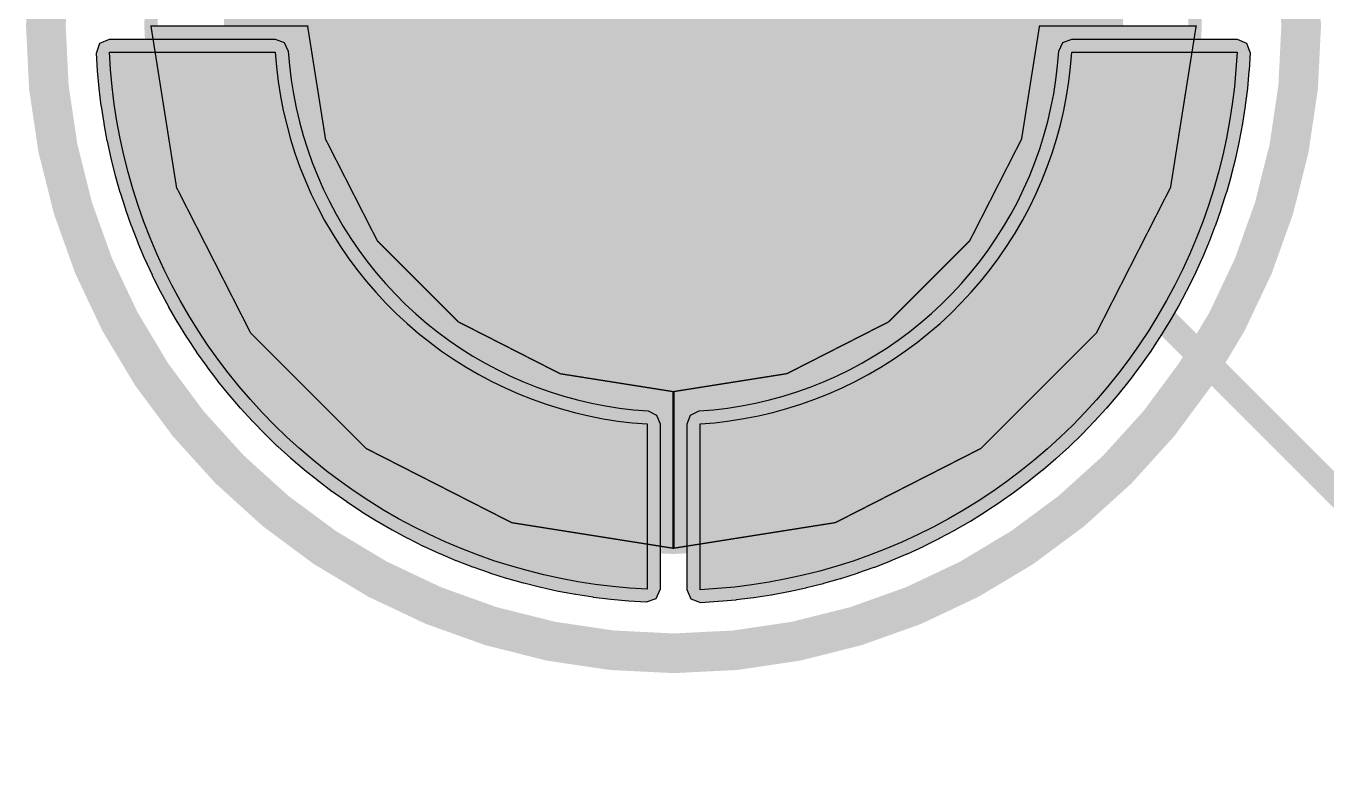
# Model space of a CAD drawing. Header units: millimetres. Extents: x -3 to 238, y -92 to 6.
# Drawn here: x 145.27 to 150.253, y -9.913 to -7.001 of the extents above; entities that cross this region are included whole.
import ezdxf

# ---------------------------------------------------------------- set-up
doc = ezdxf.new("R2010")
doc.units = ezdxf.units.MM
doc.header["$MEASUREMENT"] = 0
for name, color, linetype, true_color in [('Bottom-Layer', 7, 'Continuous', 0x0000ff), ('Bottom-Paste-Mask-Layer', 7, 'Continuous', 0x800000), ('Bottom-Silkscreen-Layer', 7, 'Continuous', 0x66cc33), ('Bottom-Solder-Mask-Layer', 7, 'Continuous', 0xaa00ff), ('Component-Shape-Layer', 7, 'Continuous', 0x00cccc), ('Document-Layer', 7, 'Continuous', 0xffffff), ('Multi-Layer', 7, 'Continuous', 0xc0c0c0), ('Pin-Soldering-Layer', 7, 'Continuous', 0xcc9999)]:
    doc.layers.add(name, color=color, linetype=linetype, true_color=true_color)

msp = doc.modelspace()

# ---------------------------------------------------------------- hatches: boundary and pattern name
at = {"layer": 'Bottom-Layer'}
for points in [[(147.6488, -8.5258), (147.6488, -9.1586), (147.5823, -9.1545), (147.5161, -9.1485), (147.4501, -9.1404), (147.3843, -9.1302), (147.3189, -9.118), (147.2539, -9.1039), (147.1894, -9.0877), (147.1254, -9.0695), (147.062, -9.0494), (146.9992, -9.0273), (146.9371, -9.0034), (146.8758, -8.9775), (146.8154, -8.9497), (146.7558, -8.9201), (146.6972, -8.8887), (146.6395, -8.8554), (146.5829, -8.8205), (146.5275, -8.7837), (146.4731, -8.7453), (146.42, -8.7053), (146.3682, -8.6636), (146.3176, -8.6203), (146.2684, -8.5756), (146.2206, -8.5293), (146.1743, -8.4815), (146.1294, -8.4324), (146.0861, -8.3819), (146.0444, -8.3301), (146.0043, -8.277), (145.9658, -8.2227), (145.929, -8.1672), (145.894, -8.1107), (145.8607, -8.0531), (145.8292, -7.9945), (145.7995, -7.935), (145.7717, -7.8745), (145.7457, -7.8133), (145.7217, -7.7512), (145.6996, -7.6885), (145.6794, -7.6251), (145.6612, -7.5611), (145.6449, -7.4966), (145.6307, -7.4316), (145.6184, -7.3662), (145.6082, -7.3005), (145.6, -7.2344), (145.5939, -7.1682), (145.5898, -7.1018), (146.2248, -7.1018), (146.2294, -7.158), (146.2361, -7.214), (146.2449, -7.2697), (146.2557, -7.3251), (146.2686, -7.38), (146.2835, -7.4344), (146.3004, -7.4882), (146.3192, -7.5414), (146.3401, -7.5938), (146.3628, -7.6454), (146.3875, -7.6962), (146.414, -7.7459), (146.4423, -7.7947), (146.4724, -7.8424), (146.5043, -7.8889), (146.5379, -7.9343), (146.5731, -7.9783), (146.6099, -8.021), (146.6483, -8.0624), (146.6882, -8.1023), (146.7295, -8.1407), (146.7722, -8.1775), (146.8163, -8.2127), (146.8616, -8.2463), (146.9082, -8.2781), (146.9559, -8.3082), (147.0046, -8.3366), (147.0544, -8.3631), (147.1052, -8.3877), (147.1568, -8.4105), (147.2092, -8.4313), (147.2623, -8.4502), (147.3162, -8.4671), (147.3706, -8.482), (147.4255, -8.4949), (147.4808, -8.5057), (147.5366, -8.5145), (147.5926, -8.5212)], [(149.2761, -7.1015), (149.9089, -7.1015), (149.9048, -7.168), (149.8988, -7.2342), (149.8906, -7.3002), (149.8805, -7.366), (149.8683, -7.4314), (149.8542, -7.4964), (149.838, -7.5609), (149.8198, -7.6249), (149.7997, -7.6884), (149.7776, -7.7511), (149.7536, -7.8132), (149.7278, -7.8745), (149.7, -7.9349), (149.6704, -7.9945), (149.6389, -8.0532), (149.6057, -8.1108), (149.5707, -8.1674), (149.534, -8.2228), (149.4956, -8.2772), (149.4556, -8.3303), (149.4139, -8.3822), (149.3706, -8.4327), (149.3258, -8.4819), (149.2795, -8.5297), (149.2318, -8.576), (149.1827, -8.6209), (149.1322, -8.6642), (149.0803, -8.7059), (149.0273, -8.746), (148.973, -8.7845), (148.9175, -8.8213), (148.861, -8.8563), (148.8034, -8.8896), (148.7448, -8.9211), (148.6852, -8.9508), (148.6248, -8.9786), (148.5636, -9.0046), (148.5015, -9.0286), (148.4388, -9.0507), (148.3754, -9.0709), (148.3114, -9.0891), (148.2469, -9.1054), (148.1819, -9.1196), (148.1165, -9.1319), (148.0508, -9.1421), (147.9847, -9.1503), (147.9185, -9.1564), (147.8521, -9.1605), (147.8521, -8.5255), (147.9083, -8.5209), (147.9643, -8.5142), (148.02, -8.5054), (148.0754, -8.4946), (148.1303, -8.4817), (148.1847, -8.4668), (148.2385, -8.45), (148.2916, -8.4311), (148.3441, -8.4103), (148.3957, -8.3875), (148.4464, -8.3628), (148.4962, -8.3363), (148.545, -8.308), (148.5927, -8.2779), (148.6392, -8.246), (148.6845, -8.2124), (148.7286, -8.1772), (148.7713, -8.1404), (148.8127, -8.102), (148.8526, -8.0621), (148.8909, -8.0208), (148.9278, -7.9781), (148.963, -7.934), (148.9965, -7.8887), (149.0284, -7.8421), (149.0585, -7.7945), (149.0869, -7.7457), (149.1134, -7.6959), (149.138, -7.6452), (149.1608, -7.5935), (149.1816, -7.5411), (149.2005, -7.488), (149.2174, -7.4342), (149.2323, -7.3797), (149.2451, -7.3248), (149.256, -7.2695), (149.2647, -7.2138), (149.2715, -7.1577)]]:
    msp.add_hatch(color=256, dxfattribs=at).paths.add_polyline_path(points)
at = {"layer": 'Bottom-Paste-Mask-Layer'}
for points in [[(147.6488, -8.5258), (147.6488, -9.1586), (147.5823, -9.1545), (147.5161, -9.1485), (147.4501, -9.1404), (147.3843, -9.1302), (147.3189, -9.118), (147.2539, -9.1039), (147.1894, -9.0877), (147.1254, -9.0695), (147.062, -9.0494), (146.9992, -9.0273), (146.9371, -9.0034), (146.8758, -8.9775), (146.8154, -8.9497), (146.7558, -8.9201), (146.6972, -8.8887), (146.6395, -8.8554), (146.5829, -8.8205), (146.5275, -8.7837), (146.4731, -8.7453), (146.42, -8.7053), (146.3682, -8.6636), (146.3176, -8.6203), (146.2684, -8.5756), (146.2206, -8.5293), (146.1743, -8.4815), (146.1294, -8.4324), (146.0861, -8.3819), (146.0444, -8.3301), (146.0043, -8.277), (145.9658, -8.2227), (145.929, -8.1672), (145.894, -8.1107), (145.8607, -8.0531), (145.8292, -7.9945), (145.7995, -7.935), (145.7717, -7.8745), (145.7457, -7.8133), (145.7217, -7.7512), (145.6996, -7.6885), (145.6794, -7.6251), (145.6612, -7.5611), (145.6449, -7.4966), (145.6307, -7.4316), (145.6184, -7.3662), (145.6082, -7.3005), (145.6, -7.2344), (145.5939, -7.1682), (145.5898, -7.1018), (146.2248, -7.1018), (146.2294, -7.158), (146.2361, -7.214), (146.2449, -7.2697), (146.2557, -7.3251), (146.2686, -7.38), (146.2835, -7.4344), (146.3004, -7.4882), (146.3192, -7.5414), (146.3401, -7.5938), (146.3628, -7.6454), (146.3875, -7.6962), (146.414, -7.7459), (146.4423, -7.7947), (146.4724, -7.8424), (146.5043, -7.8889), (146.5379, -7.9343), (146.5731, -7.9783), (146.6099, -8.021), (146.6483, -8.0624), (146.6882, -8.1023), (146.7295, -8.1407), (146.7722, -8.1775), (146.8163, -8.2127), (146.8616, -8.2463), (146.9082, -8.2781), (146.9559, -8.3082), (147.0046, -8.3366), (147.0544, -8.3631), (147.1052, -8.3877), (147.1568, -8.4105), (147.2092, -8.4313), (147.2623, -8.4502), (147.3162, -8.4671), (147.3706, -8.482), (147.4255, -8.4949), (147.4808, -8.5057), (147.5366, -8.5145), (147.5926, -8.5212)], [(149.2761, -7.1015), (149.9089, -7.1015), (149.9048, -7.168), (149.8988, -7.2342), (149.8906, -7.3002), (149.8805, -7.366), (149.8683, -7.4314), (149.8542, -7.4964), (149.838, -7.5609), (149.8198, -7.6249), (149.7997, -7.6884), (149.7776, -7.7511), (149.7536, -7.8132), (149.7278, -7.8745), (149.7, -7.9349), (149.6704, -7.9945), (149.6389, -8.0532), (149.6057, -8.1108), (149.5707, -8.1674), (149.534, -8.2228), (149.4956, -8.2772), (149.4556, -8.3303), (149.4139, -8.3822), (149.3706, -8.4327), (149.3258, -8.4819), (149.2795, -8.5297), (149.2318, -8.576), (149.1827, -8.6209), (149.1322, -8.6642), (149.0803, -8.7059), (149.0273, -8.746), (148.973, -8.7845), (148.9175, -8.8213), (148.861, -8.8563), (148.8034, -8.8896), (148.7448, -8.9211), (148.6852, -8.9508), (148.6248, -8.9786), (148.5636, -9.0046), (148.5015, -9.0286), (148.4388, -9.0507), (148.3754, -9.0709), (148.3114, -9.0891), (148.2469, -9.1054), (148.1819, -9.1196), (148.1165, -9.1319), (148.0508, -9.1421), (147.9847, -9.1503), (147.9185, -9.1564), (147.8521, -9.1605), (147.8521, -8.5255), (147.9083, -8.5209), (147.9643, -8.5142), (148.02, -8.5054), (148.0754, -8.4946), (148.1303, -8.4817), (148.1847, -8.4668), (148.2385, -8.45), (148.2916, -8.4311), (148.3441, -8.4103), (148.3957, -8.3875), (148.4464, -8.3628), (148.4962, -8.3363), (148.545, -8.308), (148.5927, -8.2779), (148.6392, -8.246), (148.6845, -8.2124), (148.7286, -8.1772), (148.7713, -8.1404), (148.8127, -8.102), (148.8526, -8.0621), (148.8909, -8.0208), (148.9278, -7.9781), (148.963, -7.934), (148.9965, -7.8887), (149.0284, -7.8421), (149.0585, -7.7945), (149.0869, -7.7457), (149.1134, -7.6959), (149.138, -7.6452), (149.1608, -7.5935), (149.1816, -7.5411), (149.2005, -7.488), (149.2174, -7.4342), (149.2323, -7.3797), (149.2451, -7.3248), (149.256, -7.2695), (149.2647, -7.2138), (149.2715, -7.1577)]]:
    msp.add_hatch(color=256, dxfattribs=at).paths.add_polyline_path(points)
at = {"layer": 'Bottom-Solder-Mask-Layer'}
for points in [[(147.5976, -8.4714), (147.6529, -8.476), (147.6855, -8.4919), (147.6988, -8.5258), (147.6988, -9.1586), (147.683, -9.195), (147.6457, -9.2085), (147.5793, -9.2045), (147.5786, -9.2044), (147.5778, -9.2043), (147.5115, -9.1983), (147.5108, -9.1982), (147.51, -9.1981), (147.444, -9.19), (147.4432, -9.1899), (147.4424, -9.1898), (147.3767, -9.1796), (147.376, -9.1795), (147.3752, -9.1794), (147.3098, -9.1672), (147.309, -9.1671), (147.3082, -9.1669), (147.2432, -9.1527), (147.2425, -9.1526), (147.2417, -9.1524), (147.1772, -9.1362), (147.1765, -9.136), (147.1757, -9.1358), (147.1117, -9.1176), (147.111, -9.1174), (147.1103, -9.1172), (147.0468, -9.0971), (147.0461, -9.0968), (147.0454, -9.0966), (146.9826, -9.0745), (146.9819, -9.0743), (146.9812, -9.074), (146.9191, -9.05), (146.9184, -9.0497), (146.9177, -9.0494), (146.8564, -9.0235), (146.8557, -9.0232), (146.855, -9.0229), (146.7945, -8.9952), (146.7938, -8.9948), (146.7931, -8.9945), (146.7335, -8.9649), (146.7329, -8.9645), (146.7322, -8.9642), (146.6735, -8.9327), (146.6729, -8.9324), (146.6722, -8.932), (146.6146, -8.8988), (146.6139, -8.8984), (146.6132, -8.898), (146.5566, -8.863), (146.556, -8.8626), (146.5553, -8.8622), (146.4999, -8.8254), (146.4992, -8.825), (146.4986, -8.8246), (146.4443, -8.7862), (146.4436, -8.7857), (146.443, -8.7852), (146.3899, -8.7452), (146.3893, -8.7447), (146.3887, -8.7442), (146.3368, -8.7026), (146.3362, -8.7021), (146.3356, -8.7016), (146.2851, -8.6583), (146.2845, -8.6578), (146.2839, -8.6573), (146.2347, -8.6125), (146.2342, -8.612), (146.2336, -8.6115), (146.1858, -8.5652), (146.1853, -8.5646), (146.1848, -8.5641), (146.1384, -8.5164), (146.1379, -8.5158), (146.1374, -8.5152), (146.0925, -8.4661), (146.092, -8.4655), (146.0915, -8.4649), (146.0482, -8.4144), (146.0477, -8.4138), (146.0472, -8.4132), (146.0055, -8.3614), (146.005, -8.3608), (146.0045, -8.3602), (145.9644, -8.3071), (145.9639, -8.3065), (145.9635, -8.3059), (145.925, -8.2516), (145.9246, -8.251), (145.9241, -8.2503), (145.8874, -8.1949), (145.8869, -8.1942), (145.8865, -8.1936), (145.8515, -8.1371), (145.8511, -8.1364), (145.8507, -8.1357), (145.8174, -8.0781), (145.817, -8.0774), (145.8167, -8.0768), (145.7852, -8.0182), (145.7848, -8.0175), (145.7845, -8.0168), (145.7548, -7.9573), (145.7544, -7.9566), (145.7541, -7.9559), (145.7263, -7.8954), (145.726, -7.8947), (145.7257, -7.894), (145.6997, -7.8328), (145.6994, -7.8321), (145.6991, -7.8313), (145.6751, -7.7693), (145.6748, -7.7686), (145.6745, -7.7678), (145.6524, -7.7051), (145.6522, -7.7044), (145.6519, -7.7037), (145.6317, -7.6403), (145.6315, -7.6395), (145.6313, -7.6388), (145.6131, -7.5748), (145.6129, -7.5741), (145.6127, -7.5733), (145.5964, -7.5088), (145.5962, -7.5081), (145.5961, -7.5073), (145.5818, -7.4423), (145.5817, -7.4416), (145.5815, -7.4408), (145.5693, -7.3754), (145.5691, -7.3746), (145.569, -7.3739), (145.5588, -7.3081), (145.5587, -7.3074), (145.5586, -7.3066), (145.5504, -7.2406), (145.5503, -7.2398), (145.5502, -7.2391), (145.5441, -7.1728), (145.544, -7.172), (145.544, -7.1713), (145.5399, -7.1049), (145.5533, -7.0675), (145.5898, -7.0518), (146.2248, -7.0518), (146.2586, -7.065), (146.2746, -7.0977), (146.2791, -7.153), (146.2856, -7.2071), (146.2941, -7.261), (146.3046, -7.3146), (146.3171, -7.3677), (146.3315, -7.4203), (146.3478, -7.4724), (146.366, -7.5238), (146.3862, -7.5745), (146.4082, -7.6244), (146.4321, -7.6735), (146.4577, -7.7216), (146.4851, -7.7688), (146.5142, -7.8149), (146.545, -7.8599), (146.5775, -7.9038), (146.6116, -7.9464), (146.6472, -7.9877), (146.6843, -8.0277), (146.7229, -8.0663), (146.7629, -8.1034), (146.8042, -8.139), (146.8468, -8.1731), (146.8906, -8.2055), (146.9357, -8.2363), (146.9818, -8.2655), (147.0289, -8.2929), (147.0771, -8.3185), (147.1262, -8.3424), (147.1761, -8.3644), (147.2268, -8.3845), (147.2782, -8.4028), (147.3302, -8.4191), (147.3829, -8.4335), (147.436, -8.446), (147.4895, -8.4564), (147.5434, -8.4649)], [(149.2217, -7.1527), (149.2262, -7.0974), (149.2422, -7.0648), (149.2761, -7.0515), (149.9089, -7.0515), (149.9453, -7.0673), (149.9588, -7.1046), (149.9547, -7.171), (149.9547, -7.1718), (149.9546, -7.1725), (149.9485, -7.2388), (149.9485, -7.2395), (149.9484, -7.2403), (149.9403, -7.3064), (149.9402, -7.3071), (149.94, -7.3079), (149.9299, -7.3736), (149.9298, -7.3744), (149.9297, -7.3751), (149.9175, -7.4406), (149.9173, -7.4413), (149.9172, -7.4421), (149.903, -7.5071), (149.9028, -7.5078), (149.9027, -7.5086), (149.8865, -7.5731), (149.8863, -7.5738), (149.8861, -7.5746), (149.8679, -7.6386), (149.8677, -7.6393), (149.8675, -7.64), (149.8474, -7.7035), (149.8471, -7.7042), (149.8469, -7.7049), (149.8248, -7.7677), (149.8245, -7.7684), (149.8243, -7.7691), (149.8003, -7.8312), (149.8, -7.8319), (149.7997, -7.8326), (149.7738, -7.8939), (149.7735, -7.8946), (149.7732, -7.8953), (149.7454, -7.9558), (149.7451, -7.9565), (149.7448, -7.9572), (149.7152, -8.0168), (149.7148, -8.0175), (149.7145, -8.0181), (149.683, -8.0768), (149.6826, -8.0775), (149.6823, -8.0781), (149.649, -8.1358), (149.6486, -8.1364), (149.6482, -8.1371), (149.6133, -8.1937), (149.6129, -8.1943), (149.6124, -8.195), (149.5757, -8.2505), (149.5753, -8.2511), (149.5748, -8.2517), (149.5364, -8.306), (149.536, -8.3067), (149.5355, -8.3073), (149.4955, -8.3604), (149.495, -8.361), (149.4945, -8.3616), (149.4528, -8.4135), (149.4524, -8.4141), (149.4519, -8.4147), (149.4086, -8.4652), (149.4081, -8.4658), (149.4076, -8.4664), (149.3628, -8.5156), (149.3623, -8.5161), (149.3617, -8.5167), (149.3154, -8.5645), (149.3149, -8.565), (149.3144, -8.5656), (149.2666, -8.6119), (149.2661, -8.6124), (149.2655, -8.6129), (149.2164, -8.6578), (149.2158, -8.6583), (149.2152, -8.6588), (149.1647, -8.7021), (149.1641, -8.7026), (149.1635, -8.7031), (149.1117, -8.7448), (149.1111, -8.7453), (149.1105, -8.7458), (149.0574, -8.7859), (149.0568, -8.7864), (149.0562, -8.7868), (149.0019, -8.8253), (149.0013, -8.8257), (149.0006, -8.8262), (148.9452, -8.8629), (148.9445, -8.8634), (148.9439, -8.8638), (148.8873, -8.8988), (148.8867, -8.8992), (148.886, -8.8996), (148.8284, -8.9329), (148.8277, -8.9333), (148.8271, -8.9336), (148.7685, -8.9651), (148.7678, -8.9655), (148.7671, -8.9658), (148.7076, -8.9955), (148.7069, -8.9959), (148.7061, -8.9962), (148.6457, -9.024), (148.645, -9.0243), (148.6443, -9.0246), (148.5831, -9.0506), (148.5823, -9.0509), (148.5816, -9.0512), (148.5196, -9.0752), (148.5189, -9.0755), (148.5181, -9.0758), (148.4554, -9.0979), (148.4547, -9.0981), (148.4539, -9.0984), (148.3905, -9.1186), (148.3898, -9.1188), (148.3891, -9.119), (148.3251, -9.1372), (148.3243, -9.1374), (148.3236, -9.1376), (148.2591, -9.1539), (148.2583, -9.1541), (148.2576, -9.1542), (148.1926, -9.1685), (148.1918, -9.1686), (148.1911, -9.1688), (148.1257, -9.181), (148.1249, -9.1812), (148.1242, -9.1813), (148.0584, -9.1915), (148.0577, -9.1916), (148.0569, -9.1917), (147.9909, -9.1999), (147.9901, -9.2), (147.9893, -9.2001), (147.9231, -9.2062), (147.9223, -9.2063), (147.9216, -9.2063), (147.8552, -9.2104), (147.8178, -9.197), (147.8021, -9.1605), (147.8021, -8.5255), (147.8153, -8.4917), (147.848, -8.4757), (147.9033, -8.4712), (147.9574, -8.4647), (148.0113, -8.4562), (148.0649, -8.4457), (148.118, -8.4333), (148.1706, -8.4189), (148.2227, -8.4025), (148.274, -8.3843), (148.3247, -8.3641), (148.3747, -8.3421), (148.4238, -8.3183), (148.4719, -8.2926), (148.5191, -8.2652), (148.5652, -8.2361), (148.6102, -8.2053), (148.654, -8.1728), (148.6967, -8.1387), (148.738, -8.1031), (148.7779, -8.066), (148.8165, -8.0274), (148.8537, -7.9874), (148.8893, -7.9461), (148.9233, -7.9035), (148.9558, -7.8597), (148.9866, -7.8146), (149.0158, -7.7685), (149.0432, -7.7214), (149.0688, -7.6732), (149.0927, -7.6241), (149.1147, -7.5742), (149.1348, -7.5235), (149.1531, -7.4721), (149.1694, -7.4201), (149.1838, -7.3674), (149.1962, -7.3143), (149.2067, -7.2608), (149.2152, -7.2069)]]:
    msp.add_hatch(color=256, dxfattribs=at).paths.add_polyline_path(points)
at = {"layer": 'Multi-Layer'}
msp.add_hatch(color=256, dxfattribs=at).paths.add_polyline_path([(146.3503, -7, 1), (149.1503, -7, 1)])
msp.add_hatch(color=256, dxfattribs=at).paths.add_polyline_path([(146.3503, -7, 1), (149.1503, -7, 1)])
at = {"layer": 'Pin-Soldering-Layer'}
for points in [[(147.7488, -9.0018), (147.7488, -8.4018), (147.3161, -8.3333), (146.9259, -8.1344), (146.6161, -7.8247), (146.4173, -7.4344), (146.3488, -7.0018), (145.7488, -7.0018), (145.8467, -7.6198), (146.1307, -8.1774), (146.5732, -8.6198), (147.1307, -8.9039)], [(147.7488, -9.0018), (147.7488, -8.4018), (147.3161, -8.3333), (146.9259, -8.1344), (146.6161, -7.8247), (146.4173, -7.4344), (146.3488, -7.0018), (145.7488, -7.0018), (145.8467, -7.6198), (146.1307, -8.1774), (146.5732, -8.6198), (147.1307, -8.9039)], [(149.7521, -7.0015), (149.1521, -7.0015), (149.1521, -7.0015), (149.0836, -7.4342), (148.8847, -7.8244), (148.575, -8.1342), (148.1847, -8.333), (147.7521, -8.4015), (147.7521, -9.0015), (148.3701, -8.9037), (148.9276, -8.6196), (149.3701, -8.1771), (149.6542, -7.6196), (149.7521, -7.0015)], [(149.7521, -7.0015), (149.1521, -7.0015), (149.1521, -7.0015), (149.0836, -7.4342), (148.8847, -7.8244), (148.575, -8.1342), (148.1847, -8.333), (147.7521, -8.4015), (147.7521, -9.0015), (148.3701, -8.9037), (148.9276, -8.6196), (149.3701, -8.1771), (149.6542, -7.6196), (149.7521, -7.0015)]]:
    msp.add_hatch(color=256, dxfattribs=at).paths.add_polyline_path(points)

# ---------------------------------------------------------------- linework, layer by layer
at = {"layer": 'Bottom-Layer'}
for points in [[(147.6488, -8.5258), (147.6488, -9.1586), (147.5823, -9.1545), (147.5161, -9.1485), (147.4501, -9.1404), (147.3843, -9.1302), (147.3189, -9.118), (147.2539, -9.1039), (147.1894, -9.0877), (147.1254, -9.0695), (147.062, -9.0494), (146.9992, -9.0273), (146.9371, -9.0034), (146.8758, -8.9775), (146.8154, -8.9497), (146.7558, -8.9201), (146.6972, -8.8887), (146.6395, -8.8554), (146.5829, -8.8205), (146.5275, -8.7837), (146.4731, -8.7453), (146.42, -8.7053), (146.3682, -8.6636), (146.3176, -8.6203), (146.2684, -8.5756), (146.2206, -8.5293), (146.1743, -8.4815), (146.1294, -8.4324), (146.0861, -8.3819), (146.0444, -8.3301), (146.0043, -8.277), (145.9658, -8.2227), (145.929, -8.1672), (145.894, -8.1107), (145.8607, -8.0531), (145.8292, -7.9945), (145.7995, -7.935), (145.7717, -7.8745), (145.7457, -7.8133), (145.7217, -7.7512), (145.6996, -7.6885), (145.6794, -7.6251), (145.6612, -7.5611), (145.6449, -7.4966), (145.6307, -7.4316), (145.6184, -7.3662), (145.6082, -7.3005), (145.6, -7.2344), (145.5939, -7.1682), (145.5898, -7.1018), (146.2248, -7.1018), (146.2294, -7.158), (146.2361, -7.214), (146.2449, -7.2697), (146.2557, -7.3251), (146.2686, -7.38), (146.2835, -7.4344), (146.3004, -7.4882), (146.3192, -7.5414), (146.3401, -7.5938), (146.3628, -7.6454), (146.3875, -7.6962), (146.414, -7.7459), (146.4423, -7.7947), (146.4724, -7.8424), (146.5043, -7.8889), (146.5379, -7.9343), (146.5731, -7.9783), (146.6099, -8.021), (146.6483, -8.0624), (146.6882, -8.1023), (146.7295, -8.1407), (146.7722, -8.1775), (146.8163, -8.2127), (146.8616, -8.2463), (146.9082, -8.2781), (146.9559, -8.3082), (147.0046, -8.3366), (147.0544, -8.3631), (147.1052, -8.3877), (147.1568, -8.4105), (147.2092, -8.4313), (147.2623, -8.4502), (147.3162, -8.4671), (147.3706, -8.482), (147.4255, -8.4949), (147.4808, -8.5057), (147.5366, -8.5145), (147.5926, -8.5212)], [(149.2761, -7.1015), (149.9089, -7.1015), (149.9048, -7.168), (149.8988, -7.2342), (149.8906, -7.3002), (149.8805, -7.366), (149.8683, -7.4314), (149.8542, -7.4964), (149.838, -7.5609), (149.8198, -7.6249), (149.7997, -7.6884), (149.7776, -7.7511), (149.7536, -7.8132), (149.7278, -7.8745), (149.7, -7.9349), (149.6704, -7.9945), (149.6389, -8.0532), (149.6057, -8.1108), (149.5707, -8.1674), (149.534, -8.2228), (149.4956, -8.2772), (149.4556, -8.3303), (149.4139, -8.3822), (149.3706, -8.4327), (149.3258, -8.4819), (149.2795, -8.5297), (149.2318, -8.576), (149.1827, -8.6209), (149.1322, -8.6642), (149.0803, -8.7059), (149.0273, -8.746), (148.973, -8.7845), (148.9175, -8.8213), (148.861, -8.8563), (148.8034, -8.8896), (148.7448, -8.9211), (148.6852, -8.9508), (148.6248, -8.9786), (148.5636, -9.0046), (148.5015, -9.0286), (148.4388, -9.0507), (148.3754, -9.0709), (148.3114, -9.0891), (148.2469, -9.1054), (148.1819, -9.1196), (148.1165, -9.1319), (148.0508, -9.1421), (147.9847, -9.1503), (147.9185, -9.1564), (147.8521, -9.1605), (147.8521, -8.5255), (147.9083, -8.5209), (147.9643, -8.5142), (148.02, -8.5054), (148.0754, -8.4946), (148.1303, -8.4817), (148.1847, -8.4668), (148.2385, -8.45), (148.2916, -8.4311), (148.3441, -8.4103), (148.3957, -8.3875), (148.4464, -8.3628), (148.4962, -8.3363), (148.545, -8.308), (148.5927, -8.2779), (148.6392, -8.246), (148.6845, -8.2124), (148.7286, -8.1772), (148.7713, -8.1404), (148.8127, -8.102), (148.8526, -8.0621), (148.8909, -8.0208), (148.9278, -7.9781), (148.963, -7.934), (148.9965, -7.8887), (149.0284, -7.8421), (149.0585, -7.7945), (149.0869, -7.7457), (149.1134, -7.6959), (149.138, -7.6452), (149.1608, -7.5935), (149.1816, -7.5411), (149.2005, -7.488), (149.2174, -7.4342), (149.2323, -7.3797), (149.2451, -7.3248), (149.256, -7.2695), (149.2647, -7.2138), (149.2715, -7.1577)]]:
    msp.add_lwpolyline(points, close=True, dxfattribs=at)
at = {"layer": 'Bottom-Paste-Mask-Layer'}
for points in [[(147.6488, -8.5258), (147.6488, -9.1586), (147.5823, -9.1545), (147.5161, -9.1485), (147.4501, -9.1404), (147.3843, -9.1302), (147.3189, -9.118), (147.2539, -9.1039), (147.1894, -9.0877), (147.1254, -9.0695), (147.062, -9.0494), (146.9992, -9.0273), (146.9371, -9.0034), (146.8758, -8.9775), (146.8154, -8.9497), (146.7558, -8.9201), (146.6972, -8.8887), (146.6395, -8.8554), (146.5829, -8.8205), (146.5275, -8.7837), (146.4731, -8.7453), (146.42, -8.7053), (146.3682, -8.6636), (146.3176, -8.6203), (146.2684, -8.5756), (146.2206, -8.5293), (146.1743, -8.4815), (146.1294, -8.4324), (146.0861, -8.3819), (146.0444, -8.3301), (146.0043, -8.277), (145.9658, -8.2227), (145.929, -8.1672), (145.894, -8.1107), (145.8607, -8.0531), (145.8292, -7.9945), (145.7995, -7.935), (145.7717, -7.8745), (145.7457, -7.8133), (145.7217, -7.7512), (145.6996, -7.6885), (145.6794, -7.6251), (145.6612, -7.5611), (145.6449, -7.4966), (145.6307, -7.4316), (145.6184, -7.3662), (145.6082, -7.3005), (145.6, -7.2344), (145.5939, -7.1682), (145.5898, -7.1018), (146.2248, -7.1018), (146.2294, -7.158), (146.2361, -7.214), (146.2449, -7.2697), (146.2557, -7.3251), (146.2686, -7.38), (146.2835, -7.4344), (146.3004, -7.4882), (146.3192, -7.5414), (146.3401, -7.5938), (146.3628, -7.6454), (146.3875, -7.6962), (146.414, -7.7459), (146.4423, -7.7947), (146.4724, -7.8424), (146.5043, -7.8889), (146.5379, -7.9343), (146.5731, -7.9783), (146.6099, -8.021), (146.6483, -8.0624), (146.6882, -8.1023), (146.7295, -8.1407), (146.7722, -8.1775), (146.8163, -8.2127), (146.8616, -8.2463), (146.9082, -8.2781), (146.9559, -8.3082), (147.0046, -8.3366), (147.0544, -8.3631), (147.1052, -8.3877), (147.1568, -8.4105), (147.2092, -8.4313), (147.2623, -8.4502), (147.3162, -8.4671), (147.3706, -8.482), (147.4255, -8.4949), (147.4808, -8.5057), (147.5366, -8.5145), (147.5926, -8.5212)], [(149.2761, -7.1015), (149.9089, -7.1015), (149.9048, -7.168), (149.8988, -7.2342), (149.8906, -7.3002), (149.8805, -7.366), (149.8683, -7.4314), (149.8542, -7.4964), (149.838, -7.5609), (149.8198, -7.6249), (149.7997, -7.6884), (149.7776, -7.7511), (149.7536, -7.8132), (149.7278, -7.8745), (149.7, -7.9349), (149.6704, -7.9945), (149.6389, -8.0532), (149.6057, -8.1108), (149.5707, -8.1674), (149.534, -8.2228), (149.4956, -8.2772), (149.4556, -8.3303), (149.4139, -8.3822), (149.3706, -8.4327), (149.3258, -8.4819), (149.2795, -8.5297), (149.2318, -8.576), (149.1827, -8.6209), (149.1322, -8.6642), (149.0803, -8.7059), (149.0273, -8.746), (148.973, -8.7845), (148.9175, -8.8213), (148.861, -8.8563), (148.8034, -8.8896), (148.7448, -8.9211), (148.6852, -8.9508), (148.6248, -8.9786), (148.5636, -9.0046), (148.5015, -9.0286), (148.4388, -9.0507), (148.3754, -9.0709), (148.3114, -9.0891), (148.2469, -9.1054), (148.1819, -9.1196), (148.1165, -9.1319), (148.0508, -9.1421), (147.9847, -9.1503), (147.9185, -9.1564), (147.8521, -9.1605), (147.8521, -8.5255), (147.9083, -8.5209), (147.9643, -8.5142), (148.02, -8.5054), (148.0754, -8.4946), (148.1303, -8.4817), (148.1847, -8.4668), (148.2385, -8.45), (148.2916, -8.4311), (148.3441, -8.4103), (148.3957, -8.3875), (148.4464, -8.3628), (148.4962, -8.3363), (148.545, -8.308), (148.5927, -8.2779), (148.6392, -8.246), (148.6845, -8.2124), (148.7286, -8.1772), (148.7713, -8.1404), (148.8127, -8.102), (148.8526, -8.0621), (148.8909, -8.0208), (148.9278, -7.9781), (148.963, -7.934), (148.9965, -7.8887), (149.0284, -7.8421), (149.0585, -7.7945), (149.0869, -7.7457), (149.1134, -7.6959), (149.138, -7.6452), (149.1608, -7.5935), (149.1816, -7.5411), (149.2005, -7.488), (149.2174, -7.4342), (149.2323, -7.3797), (149.2451, -7.3248), (149.256, -7.2695), (149.2647, -7.2138), (149.2715, -7.1577)]]:
    msp.add_lwpolyline(points, close=True, dxfattribs=at)
at = {"layer": 'Bottom-Silkscreen-Layer', "const_width": 0.152}
msp.add_lwpolyline([(145.3461, -7, 1), (150.1545, -7), (150.1545, -7, 1), (145.3461, -7)], format="xyb", dxfattribs=at)
msp.add_lwpolyline([(145.3461, -7, 1), (150.1545, -7), (150.1545, -7, 1), (145.3461, -7)], format="xyb", dxfattribs=at)
at = {"layer": 'Bottom-Solder-Mask-Layer'}
for points in [[(147.5976, -8.4714), (147.6529, -8.476), (147.6855, -8.4919), (147.6988, -8.5258), (147.6988, -9.1586), (147.683, -9.195), (147.6457, -9.2085), (147.5793, -9.2045), (147.5786, -9.2044), (147.5778, -9.2043), (147.5115, -9.1983), (147.5108, -9.1982), (147.51, -9.1981), (147.444, -9.19), (147.4432, -9.1899), (147.4424, -9.1898), (147.3767, -9.1796), (147.376, -9.1795), (147.3752, -9.1794), (147.3098, -9.1672), (147.309, -9.1671), (147.3082, -9.1669), (147.2432, -9.1527), (147.2425, -9.1526), (147.2417, -9.1524), (147.1772, -9.1362), (147.1765, -9.136), (147.1757, -9.1358), (147.1117, -9.1176), (147.111, -9.1174), (147.1103, -9.1172), (147.0468, -9.0971), (147.0461, -9.0968), (147.0454, -9.0966), (146.9826, -9.0745), (146.9819, -9.0743), (146.9812, -9.074), (146.9191, -9.05), (146.9184, -9.0497), (146.9177, -9.0494), (146.8564, -9.0235), (146.8557, -9.0232), (146.855, -9.0229), (146.7945, -8.9952), (146.7938, -8.9948), (146.7931, -8.9945), (146.7335, -8.9649), (146.7329, -8.9645), (146.7322, -8.9642), (146.6735, -8.9327), (146.6729, -8.9324), (146.6722, -8.932), (146.6146, -8.8988), (146.6139, -8.8984), (146.6132, -8.898), (146.5566, -8.863), (146.556, -8.8626), (146.5553, -8.8622), (146.4999, -8.8254), (146.4992, -8.825), (146.4986, -8.8246), (146.4443, -8.7862), (146.4436, -8.7857), (146.443, -8.7852), (146.3899, -8.7452), (146.3893, -8.7447), (146.3887, -8.7442), (146.3368, -8.7026), (146.3362, -8.7021), (146.3356, -8.7016), (146.2851, -8.6583), (146.2845, -8.6578), (146.2839, -8.6573), (146.2347, -8.6125), (146.2342, -8.612), (146.2336, -8.6115), (146.1858, -8.5652), (146.1853, -8.5646), (146.1848, -8.5641), (146.1384, -8.5164), (146.1379, -8.5158), (146.1374, -8.5152), (146.0925, -8.4661), (146.092, -8.4655), (146.0915, -8.4649), (146.0482, -8.4144), (146.0477, -8.4138), (146.0472, -8.4132), (146.0055, -8.3614), (146.005, -8.3608), (146.0045, -8.3602), (145.9644, -8.3071), (145.9639, -8.3065), (145.9635, -8.3059), (145.925, -8.2516), (145.9246, -8.251), (145.9241, -8.2503), (145.8874, -8.1949), (145.8869, -8.1942), (145.8865, -8.1936), (145.8515, -8.1371), (145.8511, -8.1364), (145.8507, -8.1357), (145.8174, -8.0781), (145.817, -8.0774), (145.8167, -8.0768), (145.7852, -8.0182), (145.7848, -8.0175), (145.7845, -8.0168), (145.7548, -7.9573), (145.7544, -7.9566), (145.7541, -7.9559), (145.7263, -7.8954), (145.726, -7.8947), (145.7257, -7.894), (145.6997, -7.8328), (145.6994, -7.8321), (145.6991, -7.8313), (145.6751, -7.7693), (145.6748, -7.7686), (145.6745, -7.7678), (145.6524, -7.7051), (145.6522, -7.7044), (145.6519, -7.7037), (145.6317, -7.6403), (145.6315, -7.6395), (145.6313, -7.6388), (145.6131, -7.5748), (145.6129, -7.5741), (145.6127, -7.5733), (145.5964, -7.5088), (145.5962, -7.5081), (145.5961, -7.5073), (145.5818, -7.4423), (145.5817, -7.4416), (145.5815, -7.4408), (145.5693, -7.3754), (145.5691, -7.3746), (145.569, -7.3739), (145.5588, -7.3081), (145.5587, -7.3074), (145.5586, -7.3066), (145.5504, -7.2406), (145.5503, -7.2398), (145.5502, -7.2391), (145.5441, -7.1728), (145.544, -7.172), (145.544, -7.1713), (145.5399, -7.1049), (145.5533, -7.0675), (145.5898, -7.0518), (146.2248, -7.0518), (146.2586, -7.065), (146.2746, -7.0977), (146.2791, -7.153), (146.2856, -7.2071), (146.2941, -7.261), (146.3046, -7.3146), (146.3171, -7.3677), (146.3315, -7.4203), (146.3478, -7.4724), (146.366, -7.5238), (146.3862, -7.5745), (146.4082, -7.6244), (146.4321, -7.6735), (146.4577, -7.7216), (146.4851, -7.7688), (146.5142, -7.8149), (146.545, -7.8599), (146.5775, -7.9038), (146.6116, -7.9464), (146.6472, -7.9877), (146.6843, -8.0277), (146.7229, -8.0663), (146.7629, -8.1034), (146.8042, -8.139), (146.8468, -8.1731), (146.8906, -8.2055), (146.9357, -8.2363), (146.9818, -8.2655), (147.0289, -8.2929), (147.0771, -8.3185), (147.1262, -8.3424), (147.1761, -8.3644), (147.2268, -8.3845), (147.2782, -8.4028), (147.3302, -8.4191), (147.3829, -8.4335), (147.436, -8.446), (147.4895, -8.4564), (147.5434, -8.4649)], [(149.2217, -7.1527), (149.2262, -7.0974), (149.2422, -7.0648), (149.2761, -7.0515), (149.9089, -7.0515), (149.9453, -7.0673), (149.9588, -7.1046), (149.9547, -7.171), (149.9547, -7.1718), (149.9546, -7.1725), (149.9485, -7.2388), (149.9485, -7.2395), (149.9484, -7.2403), (149.9403, -7.3064), (149.9402, -7.3071), (149.94, -7.3079), (149.9299, -7.3736), (149.9298, -7.3744), (149.9297, -7.3751), (149.9175, -7.4406), (149.9173, -7.4413), (149.9172, -7.4421), (149.903, -7.5071), (149.9028, -7.5078), (149.9027, -7.5086), (149.8865, -7.5731), (149.8863, -7.5738), (149.8861, -7.5746), (149.8679, -7.6386), (149.8677, -7.6393), (149.8675, -7.64), (149.8474, -7.7035), (149.8471, -7.7042), (149.8469, -7.7049), (149.8248, -7.7677), (149.8245, -7.7684), (149.8243, -7.7691), (149.8003, -7.8312), (149.8, -7.8319), (149.7997, -7.8326), (149.7738, -7.8939), (149.7735, -7.8946), (149.7732, -7.8953), (149.7454, -7.9558), (149.7451, -7.9565), (149.7448, -7.9572), (149.7152, -8.0168), (149.7148, -8.0175), (149.7145, -8.0181), (149.683, -8.0768), (149.6826, -8.0775), (149.6823, -8.0781), (149.649, -8.1358), (149.6486, -8.1364), (149.6482, -8.1371), (149.6133, -8.1937), (149.6129, -8.1943), (149.6124, -8.195), (149.5757, -8.2505), (149.5753, -8.2511), (149.5748, -8.2517), (149.5364, -8.306), (149.536, -8.3067), (149.5355, -8.3073), (149.4955, -8.3604), (149.495, -8.361), (149.4945, -8.3616), (149.4528, -8.4135), (149.4524, -8.4141), (149.4519, -8.4147), (149.4086, -8.4652), (149.4081, -8.4658), (149.4076, -8.4664), (149.3628, -8.5156), (149.3623, -8.5161), (149.3617, -8.5167), (149.3154, -8.5645), (149.3149, -8.565), (149.3144, -8.5656), (149.2666, -8.6119), (149.2661, -8.6124), (149.2655, -8.6129), (149.2164, -8.6578), (149.2158, -8.6583), (149.2152, -8.6588), (149.1647, -8.7021), (149.1641, -8.7026), (149.1635, -8.7031), (149.1117, -8.7448), (149.1111, -8.7453), (149.1105, -8.7458), (149.0574, -8.7859), (149.0568, -8.7864), (149.0562, -8.7868), (149.0019, -8.8253), (149.0013, -8.8257), (149.0006, -8.8262), (148.9452, -8.8629), (148.9445, -8.8634), (148.9439, -8.8638), (148.8873, -8.8988), (148.8867, -8.8992), (148.886, -8.8996), (148.8284, -8.9329), (148.8277, -8.9333), (148.8271, -8.9336), (148.7685, -8.9651), (148.7678, -8.9655), (148.7671, -8.9658), (148.7076, -8.9955), (148.7069, -8.9959), (148.7061, -8.9962), (148.6457, -9.024), (148.645, -9.0243), (148.6443, -9.0246), (148.5831, -9.0506), (148.5823, -9.0509), (148.5816, -9.0512), (148.5196, -9.0752), (148.5189, -9.0755), (148.5181, -9.0758), (148.4554, -9.0979), (148.4547, -9.0981), (148.4539, -9.0984), (148.3905, -9.1186), (148.3898, -9.1188), (148.3891, -9.119), (148.3251, -9.1372), (148.3243, -9.1374), (148.3236, -9.1376), (148.2591, -9.1539), (148.2583, -9.1541), (148.2576, -9.1542), (148.1926, -9.1685), (148.1918, -9.1686), (148.1911, -9.1688), (148.1257, -9.181), (148.1249, -9.1812), (148.1242, -9.1813), (148.0584, -9.1915), (148.0577, -9.1916), (148.0569, -9.1917), (147.9909, -9.1999), (147.9901, -9.2), (147.9893, -9.2001), (147.9231, -9.2062), (147.9223, -9.2063), (147.9216, -9.2063), (147.8552, -9.2104), (147.8178, -9.197), (147.8021, -9.1605), (147.8021, -8.5255), (147.8153, -8.4917), (147.848, -8.4757), (147.9033, -8.4712), (147.9574, -8.4647), (148.0113, -8.4562), (148.0649, -8.4457), (148.118, -8.4333), (148.1706, -8.4189), (148.2227, -8.4025), (148.274, -8.3843), (148.3247, -8.3641), (148.3747, -8.3421), (148.4238, -8.3183), (148.4719, -8.2926), (148.5191, -8.2652), (148.5652, -8.2361), (148.6102, -8.2053), (148.654, -8.1728), (148.6967, -8.1387), (148.738, -8.1031), (148.7779, -8.066), (148.8165, -8.0274), (148.8537, -7.9874), (148.8893, -7.9461), (148.9233, -7.9035), (148.9558, -7.8597), (148.9866, -7.8146), (149.0158, -7.7685), (149.0432, -7.7214), (149.0688, -7.6732), (149.0927, -7.6241), (149.1147, -7.5742), (149.1348, -7.5235), (149.1531, -7.4721), (149.1694, -7.4201), (149.1838, -7.3674), (149.1962, -7.3143), (149.2067, -7.2608), (149.2152, -7.2069)]]:
    msp.add_lwpolyline(points, close=True, dxfattribs=at)
at = {"layer": 'Component-Shape-Layer', "const_width": 0.0508}
msp.add_lwpolyline([(147.7485, -8.9985, 0.414), (149.7485, -6.9985, 0.414), (147.749, -4.9985), (147.7485, -4.9985, 0.414), (145.7485, -6.9985, 0.414)], format="xyb", close=True, dxfattribs=at)
msp.add_lwpolyline([(147.7485, -8.9985, 0.414), (149.7485, -6.9985, 0.414), (147.749, -4.9985), (147.7485, -4.9985, 0.414), (145.7485, -6.9985, 0.414)], format="xyb", close=True, dxfattribs=at)
at = {"layer": 'Document-Layer'}
for points, const_width in [([(148.2489, -3.3515, 1), (146.5518, -5.0485), (153.6944, -12.1911, 1), (155.3914, -10.494)], 0.1), ([(147.1252, -7, 1), (148.3754, -7, 1)], 1.25), ([(147.1252, -7, 1), (148.3754, -7, 1)], 1.25)]:
    msp.add_lwpolyline(points, format="xyb", close=True, dxfattribs=dict(at, const_width=const_width))
at = {"layer": 'Multi-Layer', "const_width": 0.6452}
msp.add_lwpolyline([(146.3503, -7, 1), (149.1503, -7), (149.1503, -7, 1), (146.3503, -7)], format="xyb", dxfattribs=at)
msp.add_lwpolyline([(146.3503, -7, 1), (149.1503, -7), (149.1503, -7, 1), (146.3503, -7)], format="xyb", dxfattribs=at)
at = {"layer": 'Pin-Soldering-Layer', "const_width": 0.00508}
msp.add_lwpolyline([(147.7488, -9.0018), (147.7488, -8.4018), (147.3161, -8.3333), (146.9259, -8.1344), (146.6161, -7.8247), (146.4173, -7.4344), (146.3488, -7.0018), (145.7488, -7.0018), (145.8467, -7.6198), (146.1307, -8.1774), (146.5732, -8.6198), (147.1307, -8.9039)], close=True, dxfattribs=at)
msp.add_lwpolyline([(147.7488, -9.0018), (147.7488, -8.4018), (147.3161, -8.3333), (146.9259, -8.1344), (146.6161, -7.8247), (146.4173, -7.4344), (146.3488, -7.0018), (145.7488, -7.0018), (145.8467, -7.6198), (146.1307, -8.1774), (146.5732, -8.6198), (147.1307, -8.9039)], close=True, dxfattribs=at)
msp.add_lwpolyline([(149.7521, -7.0015), (149.1521, -7.0015), (149.1521, -7.0015), (149.0836, -7.4342), (148.8847, -7.8244), (148.575, -8.1342), (148.1847, -8.333), (147.7521, -8.4015), (147.7521, -9.0015), (148.3701, -8.9037), (148.9276, -8.6196), (149.3701, -8.1771), (149.6542, -7.6196), (149.7521, -7.0015)], dxfattribs=at)
msp.add_lwpolyline([(149.7521, -7.0015), (149.1521, -7.0015), (149.1521, -7.0015), (149.0836, -7.4342), (148.8847, -7.8244), (148.575, -8.1342), (148.1847, -8.333), (147.7521, -8.4015), (147.7521, -9.0015), (148.3701, -8.9037), (148.9276, -8.6196), (149.3701, -8.1771), (149.6542, -7.6196), (149.7521, -7.0015)], dxfattribs=at)

doc.saveas('drawing.dxf')
